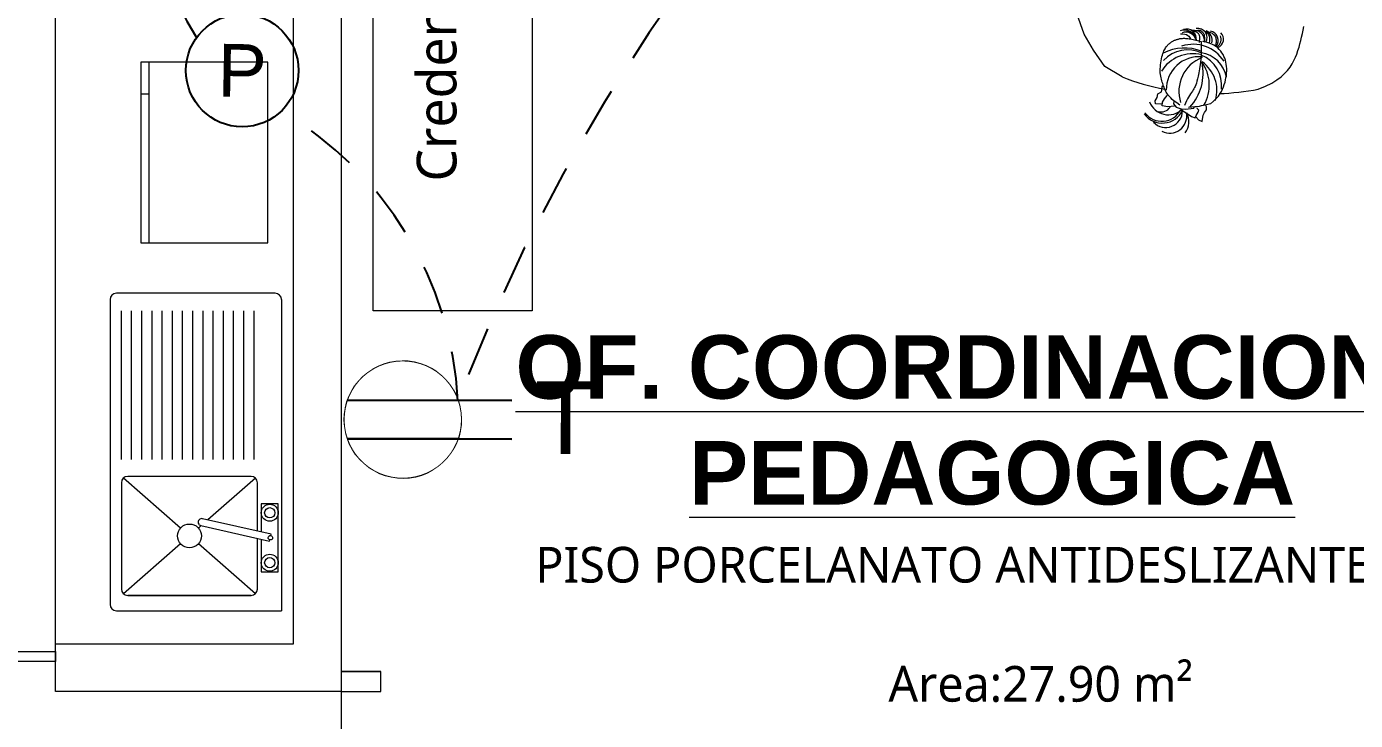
# Model space of a CAD drawing. Header units: metres. Extents: x -17 to 101, y 0 to 79.
# Drawn here: x 80.515 to 83.864, y 26.237 to 27.985 of the extents above; entities that cross this region are included whole.
import ezdxf
from ezdxf.enums import TextEntityAlignment as Align

# ---------------------------------------------------------------- set-up
doc = ezdxf.new("R2010")
doc.units = ezdxf.units.M
doc.set_wipeout_variables(frame=1)
doc.linetypes.add('CONTINUA', pattern=[0])
doc.linetypes.add('HIDDEN2', pattern=[0.1875, 0.125, -0.0625])
doc.layers.add('Cotas varias El', color=253, linetype='Continuous', lineweight=13)
doc.layers.add('TOMACORRIENTE', color=5, linetype='HIDDEN2', lineweight=30)
doc.styles.add('Generales', font='trebuc.ttf', dxfattribs={"height": 0.1})
doc.styles.add('Santa Rosa 1 50', font='trebuc.ttf')
doc.styles.get("Standard").update_dxf_attribs({"font": 'arial.ttf'})
doc.styles.add('style1', font='arial.ttf', dxfattribs={"height": 0.35})

# ---------------------------------------------------------------- blocks, each defined once
blk = doc.blocks.new('Tomacorriente con puesta a tierra')
at = {"layer": 'TOMACORRIENTE'}
blk.add_lwpolyline([(0.111, 0.0379), (0.1065, 0.0493), (0.1007, 0.0601), (0.0939, 0.0703), (0.086, 0.0798), (0.0772, 0.0883), (0.0676, 0.0959), (0.0572, 0.1024), (0.0462, 0.1079), (0.0346, 0.1121), (0.0227, 0.1151), (0.0106, 0.1168), (-0.0017, 0.1173), (-0.014, 0.1165), (-0.0261, 0.1144), (-0.0379, 0.111), (-0.0493, 0.1065), (-0.0601, 0.1007), (-0.0703, 0.0939), (-0.0798, 0.086), (-0.0883, 0.0772), (-0.0959, 0.0676), (-0.1024, 0.0572), (-0.1079, 0.0462), (-0.1121, 0.0346), (-0.1151, 0.0227), (-0.1168, 0.0106), (-0.1173, -0.0017), (-0.1165, -0.014), (-0.1144, -0.0261), (-0.111, -0.0379), (-0.1065, -0.0493), (-0.1007, -0.0601), (-0.0939, -0.0703), (-0.086, -0.0798), (-0.0772, -0.0883), (-0.0676, -0.0959), (-0.0572, -0.1024), (-0.0462, -0.1079), (-0.0346, -0.1121), (-0.0227, -0.1151), (-0.0106, -0.1168), (0.0017, -0.1173), (0.014, -0.1165), (0.0261, -0.1144), (0.0379, -0.111), (0.0493, -0.1065), (0.0601, -0.1007), (0.0703, -0.0939), (0.0798, -0.086), (0.0883, -0.0772), (0.0959, -0.0676), (0.1024, -0.0572), (0.1079, -0.0462), (0.1121, -0.0346), (0.1151, -0.0227), (0.1168, -0.0106), (0.1173, 0.0017), (0.1165, 0.014), (0.1144, 0.0261)], close=True, dxfattribs=at)
at = {"layer": 'TOMACORRIENTE', "color": 5, "linetype": 'CONTINUA', "style": 'style1', "text_generation_flag": 4}
blk.add_text('T', height=0.1466, rotation=180, dxfattribs=at).set_placement((0.3906, -0.0687))
blk.add_wipeout([(0.111, 0.0379), (0.1065, 0.0493), (0.1007, 0.0601), (0.0939, 0.0703), (0.086, 0.0798), (0.0772, 0.0883), (0.0676, 0.0959), (0.0572, 0.1024), (0.0462, 0.1079), (0.0346, 0.1121), (0.0227, 0.1151), (0.0106, 0.1168), (-0.0017, 0.1173), (-0.014, 0.1165), (-0.0261, 0.1144), (-0.0379, 0.111), (-0.0493, 0.1065), (-0.0601, 0.1007), (-0.0703, 0.0939), (-0.0798, 0.086), (-0.0883, 0.0772), (-0.0959, 0.0676), (-0.1024, 0.0572), (-0.1079, 0.0462), (-0.1121, 0.0346), (-0.1151, 0.0227), (-0.1168, 0.0106), (-0.1173, -0.0017), (-0.1165, -0.014), (-0.1144, -0.0261), (-0.111, -0.0379), (-0.1065, -0.0493), (-0.1007, -0.0601), (-0.0939, -0.0703), (-0.086, -0.0798), (-0.0772, -0.0883), (-0.0676, -0.0959), (-0.0572, -0.1024), (-0.0462, -0.1079), (-0.0346, -0.1121), (-0.0227, -0.1151), (-0.0106, -0.1168), (0.0017, -0.1173), (0.014, -0.1165), (0.0261, -0.1144), (0.0379, -0.111), (0.0493, -0.1065), (0.0601, -0.1007), (0.0703, -0.0939), (0.0798, -0.086), (0.0883, -0.0772), (0.0959, -0.0676), (0.1024, -0.0572), (0.1079, -0.0462), (0.1121, -0.0346), (0.1151, -0.0227), (0.1168, -0.0106), (0.1173, 0.0017), (0.1165, 0.014), (0.1144, 0.0261)]).dxf.layer = 'TOMACORRIENTE'
at = {"layer": 'TOMACORRIENTE', "color": 5, "linetype": 'CONTINUA'}
for p, q in [((-0.1107, 0.0388), (0.2197, 0.0388)), ((-0.1107, -0.0388), (0.2197, -0.0388))]:
    blk.add_line(p, q, dxfattribs=at)

msp = doc.modelspace()

# ---------------------------------------------------------------- linework, layer by layer
at = {"color": 7, "ltscale": 0.0005}
msp.add_circle((81.0586, 27.8742), 0.1419, dxfattribs=at)
at = {"layer": 'Cotas varias El'}
for p, q in [((81.3077, 29.5839), (81.3077, 26.3098)), ((83.2042, 27.9257), (83.1808, 27.9659)), ((83.2328, 27.8846), (83.2042, 27.9257)), ((81.1235, 27.8949), (80.8035, 27.8949)), ((80.8035, 27.8949), (80.8035, 27.4399)), ((80.8235, 27.8949), (80.8235, 27.4399)), ((81.1235, 27.4399), (81.1235, 27.8949)), ((83.276, 27.8582), (83.2328, 27.8846)), ((80.8235, 27.8149), (80.8035, 27.8149)), ((80.8035, 27.4399), (81.1235, 27.4399)), ((80.7256, 27.2969), (80.7256, 26.5289)), ((81.1417, 27.3129), (80.7416, 27.3129)), ((81.1577, 27.2969), (81.1577, 26.5129)), ((80.7542, 26.8943), (80.7542, 27.2683)), ((80.7799, 26.8943), (80.7799, 27.2683)), ((80.8057, 26.8943), (80.8057, 27.2683)), ((80.8314, 26.8943), (80.8314, 27.2683)), ((80.8571, 26.8943), (80.8571, 27.2683)), ((80.8828, 26.8943), (80.8828, 27.2683)), ((80.9085, 26.8943), (80.9085, 27.2683)), ((80.9342, 26.8943), (80.9342, 27.2683)), ((80.9599, 26.8943), (80.9599, 27.2683)), ((80.9857, 26.8943), (80.9857, 27.2683)), ((81.0114, 26.8943), (81.0114, 27.2683)), ((81.0371, 26.8943), (81.0371, 27.2683)), ((81.0628, 26.8943), (81.0628, 27.2683)), ((81.0885, 26.8943), (81.0885, 27.2683)), ((80.7542, 26.8354), (80.7542, 26.5674)), ((80.9031, 26.7212), (80.7592, 26.8471)), ((81.0811, 26.8514), (80.7702, 26.8514)), ((81.0921, 26.8471), (80.9718, 26.7419)), ((81.0971, 26.7134), (81.0971, 26.8354)), ((81.1063, 26.7825), (81.1063, 26.7113)), ((81.1492, 26.7825), (81.1063, 26.7825)), ((81.1492, 26.6111), (81.1492, 26.7825)), ((80.9552, 26.7273), (80.9482, 26.7212)), ((80.9546, 26.7274), (81.1277, 26.6881)), ((81.1316, 26.7055), (80.9585, 26.7449)), ((81.0971, 26.5674), (81.0971, 26.695)), ((81.1063, 26.6929), (81.1063, 26.6111)), ((81.1277, 26.6881), (81.1284, 26.6914)), ((81.1309, 26.7023), (81.1316, 26.7055)), ((80.9031, 26.6817), (80.7592, 26.5558)), ((81.0921, 26.5558), (80.9482, 26.6817)), ((81.1063, 26.6111), (81.1492, 26.6111)), ((80.7702, 26.5514), (81.0811, 26.5514)), ((81.0811, 26.5514), (80.7702, 26.5514)), ((80.7416, 26.5129), (81.1577, 26.5129)), ((81.3077, 26.3098), (81.1877, 26.3098)), ((81.1877, 26.3098), (81.1877, 26.3098))]:
    msp.add_line(p, q, dxfattribs=at)
at = {"layer": 'Cotas varias El', "linetype": 'Continuous'}
for p, q in [((81.3077, 26.3598), (81.4077, 26.3598)), ((81.3077, 26.3598), (81.3077, 26.3098)), ((81.4077, 26.3598), (81.3077, 26.3598)), ((81.3077, 26.3598), (81.4077, 26.3598)), ((81.4077, 26.3098), (81.4077, 26.3598)), ((81.3077, 26.3098), (81.4077, 26.3098))]:
    msp.add_line(p, q, dxfattribs=at)
at = {"layer": 'Cotas varias El'}
for points in [[(85.4077, 23.1839), (85.4054, 26.3839), (85.4076, 29.5839), (84.9576, 29.5839), (84.9576, 29.7218), (84.8516, 29.8279), (84.3743, 30.3052), (83.9854, 29.9163), (83.9854, 29.7839), (83.5655, 29.7839), (83.0443, 30.3052), (82.6553, 29.9163), (82.6553, 29.7839), (82.2799, 29.7839), (82.2355, 29.7839), (81.7142, 30.3052), (81.3253, 29.9162), (81.3076, 29.9339), (81.3076, 29.5839), (81.3076, 29.5839), (81.3077, 27.8369)], [(81.3077, 26.3098), (80.5877, 26.3098), (80.5877, 26.4298), (81.1877, 26.4298), (81.1877, 29.5839)], [(81.3891, 27.2685), (81.3891, 28.4685), (81.7891, 28.4685), (81.7891, 27.2685), (81.3891, 27.2685)], [(83.1808, 27.9659), (83.1618, 28.0177), (83.1589, 28.0631), (83.1568, 28.0926), (83.1361, 28.1454), (83.1293, 28.2045), (83.129, 28.2737), (83.1205, 28.3171), (83.1129, 28.3445), (83.1193, 28.3783), (83.1238, 28.392), (83.1437, 28.4075), (83.1561, 28.4168), (83.1664, 28.4165), (83.1676, 28.4098), (83.1577, 28.3959), (83.147, 28.3885), (83.1382, 28.3815)], [(80.5877, 26.4298), (80.5877, 28.1829), (81.1877, 28.1829)], [(83.4235, 27.9669), (83.4294, 27.9668), (83.4343, 27.966), (83.4385, 27.9646), (83.4418, 27.9628), (83.4444, 27.9607), (83.4462, 27.9584), (83.4473, 27.9561), (83.4476, 27.9539)], [(83.4388, 27.9735), (83.4447, 27.9722), (83.4493, 27.9709), (83.4529, 27.9696), (83.4555, 27.9683), (83.4574, 27.967), (83.4586, 27.9658), (83.4595, 27.9645), (83.4601, 27.9634), (83.4605, 27.9622), (83.461, 27.9611), (83.4613, 27.9598), (83.4616, 27.9585), (83.462, 27.9569), (83.4623, 27.955), (83.4627, 27.9528), (83.4631, 27.9501)], [(83.4547, 27.9738), (83.458, 27.9733), (83.4607, 27.9725), (83.463, 27.9716), (83.4649, 27.9705), (83.4665, 27.9693), (83.4677, 27.9681), (83.4687, 27.9667), (83.4694, 27.9654), (83.4701, 27.9641), (83.4705, 27.9627), (83.4709, 27.9611), (83.471, 27.959), (83.4711, 27.9565), (83.4709, 27.9533), (83.4706, 27.9494), (83.4701, 27.9445)], [(83.4616, 27.9744), (83.4653, 27.9753), (83.4682, 27.9757), (83.4706, 27.9758), (83.4725, 27.9755), (83.474, 27.9751), (83.4753, 27.9744), (83.4763, 27.9736), (83.4772, 27.9728), (83.4781, 27.972), (83.479, 27.9711), (83.4798, 27.9701), (83.4806, 27.9691), (83.4813, 27.9678), (83.482, 27.9664), (83.4826, 27.9646), (83.483, 27.9626), (83.4834, 27.9603), (83.4837, 27.9577), (83.4838, 27.955), (83.4837, 27.9524), (83.4835, 27.95), (83.4832, 27.9479), (83.4826, 27.9463), (83.4819, 27.9453)], [(83.4811, 27.9757), (83.4867, 27.9726), (83.4909, 27.9689), (83.4938, 27.9648), (83.4956, 27.9606), (83.4965, 27.9562), (83.4967, 27.952), (83.4963, 27.948), (83.4956, 27.9444)], [(83.4938, 27.9715), (83.4988, 27.97), (83.5028, 27.9682), (83.5059, 27.9662), (83.5083, 27.964), (83.5101, 27.9617), (83.5113, 27.9592), (83.5122, 27.9567), (83.5127, 27.9541), (83.513, 27.9515), (83.5132, 27.949), (83.5132, 27.9466), (83.513, 27.9444), (83.5127, 27.9424), (83.5122, 27.9406), (83.5115, 27.9391), (83.5107, 27.9379)], [(83.6194, 27.8272), (83.6376, 27.8348), (83.6531, 27.8424), (83.666, 27.8503), (83.6768, 27.8582), (83.6858, 27.8663), (83.6932, 27.8744), (83.6993, 27.8826), (83.7045, 27.8909), (83.709, 27.8992), (83.7129, 27.9075), (83.7164, 27.9158), (83.7194, 27.9243), (83.7221, 27.9327), (83.7244, 27.9413), (83.7266, 27.9499), (83.7286, 27.9586), (83.7305, 27.9674), (83.7324, 27.9762), (83.7341, 27.985)], [(83.4216, 27.7871), (83.414, 27.7926), (83.4077, 27.7973), (83.4026, 27.8015), (83.3986, 27.8051), (83.3953, 27.8084), (83.3928, 27.8114), (83.3907, 27.8142), (83.389, 27.817), (83.3874, 27.8199), (83.3859, 27.8228), (83.3846, 27.8258), (83.3833, 27.8288), (83.382, 27.8319), (83.3808, 27.8351), (83.3797, 27.8383), (83.3785, 27.8416), (83.3774, 27.845), (83.3763, 27.8485), (83.3753, 27.8522), (83.3743, 27.856), (83.3735, 27.8599), (83.3729, 27.8641), (83.3725, 27.8685), (83.3723, 27.8731), (83.3723, 27.8781), (83.3726, 27.8832), (83.3731, 27.8884), (83.3738, 27.8936), (83.3747, 27.8988), (83.3756, 27.9037), (83.3767, 27.9085), (83.3779, 27.9129), (83.3791, 27.9168), (83.3804, 27.9204), (83.3817, 27.9236), (83.383, 27.9265), (83.3844, 27.9291), (83.3859, 27.9314), (83.3873, 27.9335), (83.3888, 27.9354), (83.3903, 27.9372), (83.3918, 27.9389), (83.3934, 27.9404), (83.3949, 27.9418), (83.3965, 27.9431), (83.398, 27.9443), (83.3995, 27.9454), (83.401, 27.9464), (83.4025, 27.9473), (83.404, 27.9482), (83.4054, 27.9489), (83.4069, 27.9497), (83.4083, 27.9503), (83.4098, 27.9509), (83.4114, 27.9515), (83.413, 27.9521), (83.4146, 27.9526), (83.4163, 27.9532), (83.4181, 27.9536), (83.42, 27.9541), (83.422, 27.9545), (83.424, 27.9548), (83.4262, 27.955), (83.4285, 27.9552), (83.4309, 27.9553), (83.4334, 27.9553), (83.4361, 27.9552), (83.4389, 27.955), (83.4418, 27.9547), (83.4449, 27.9543), (83.4481, 27.9538), (83.4515, 27.9532), (83.4551, 27.9524), (83.4587, 27.9516), (83.4623, 27.9508), (83.4659, 27.9499), (83.4692, 27.949), (83.4722, 27.9481), (83.4749, 27.9473), (83.4772, 27.9465)], [(83.4752, 27.9474), (83.4755, 27.9307), (83.4752, 27.9155), (83.4744, 27.9018), (83.4732, 27.8894), (83.4716, 27.8784), (83.4699, 27.8687), (83.4681, 27.8603), (83.4664, 27.8531), (83.4648, 27.8471), (83.4633, 27.8421), (83.4618, 27.8379), (83.4604, 27.8343), (83.4589, 27.8312), (83.4572, 27.8283), (83.4554, 27.8255), (83.4534, 27.8225), (83.4512, 27.8192), (83.4487, 27.8156), (83.4461, 27.8116), (83.4434, 27.8073), (83.4407, 27.8026), (83.4381, 27.7974), (83.4356, 27.7918), (83.4332, 27.7858)], [(83.4986, 27.7903), (83.5066, 27.7972), (83.5133, 27.8037), (83.5188, 27.8099), (83.5232, 27.8159), (83.5268, 27.8217), (83.5296, 27.8274), (83.5319, 27.8331), (83.5338, 27.8387), (83.5355, 27.8445), (83.5369, 27.8503), (83.538, 27.8561), (83.5389, 27.8619), (83.5395, 27.8677), (83.5398, 27.8734), (83.5398, 27.879), (83.5395, 27.8846), (83.5388, 27.8899), (83.5378, 27.8951), (83.5365, 27.9002), (83.5349, 27.9051), (83.5328, 27.9099), (83.5305, 27.9144), (83.5277, 27.9189), (83.5246, 27.9231), (83.5211, 27.9272), (83.5172, 27.9311), (83.5127, 27.9347), (83.5077, 27.938), (83.5019, 27.9409), (83.4955, 27.9434), (83.4882, 27.9454), (83.48, 27.9469)], [(81.3077, 27.8369), (81.3077, 26.3098), (81.3077, 22.9539)], [(83.3778, 27.7899), (83.3729, 27.7897), (83.3606, 27.7904), (83.3593, 27.7975), (83.3644, 27.8065), (83.3661, 27.8153), (83.3756, 27.8205), (83.3761, 27.8246), (83.3771, 27.8334), (83.3787, 27.836)], [(83.4082, 27.7845), (83.3915, 27.7829), (83.3773, 27.7851), (83.3783, 27.7947), (83.3827, 27.8031), (83.3898, 27.8113)], [(83.4062, 27.7971), (83.4054, 27.7903), (83.4121, 27.782), (83.4247, 27.7778), (83.4363, 27.7765), (83.4573, 27.779), (83.4576, 27.7818)], [(83.4263, 27.7742), (83.4398, 27.7658), (83.4514, 27.7583), (83.4607, 27.7546), (83.4628, 27.7612), (83.4678, 27.7689), (83.4698, 27.7742), (83.4641, 27.7797)], [(83.4986, 27.7903), (83.4892, 27.788), (83.4817, 27.7862), (83.4757, 27.7848), (83.4703, 27.7838), (83.4651, 27.7831), (83.4592, 27.7825), (83.4521, 27.7819), (83.4431, 27.7813)], [(83.4617, 27.7579), (83.4685, 27.7502), (83.4777, 27.7458), (83.4801, 27.7621), (83.4836, 27.7686), (83.4885, 27.7749), (83.4886, 27.7825), (83.4876, 27.7861)]]:
    msp.add_lwpolyline(points, dxfattribs=at)
at = {"layer": 'Cotas varias El', "linetype": 'Continuous'}
msp.add_lwpolyline([(80.5877, 26.3848), (80.4877, 26.3848), (80.4877, 26.4098), (80.5877, 26.4098)], close=True, dxfattribs=at)
at = {"layer": 'Cotas varias El'}
for centre, radius, start, end in [((83.433, 27.9461), 0.0302, 10.2143, 110.6624), ((83.437, 27.9437), 0.0272, 13.3043, 110.7523), ((83.4384, 27.9539), 0.0249, 351.0784, 108.2877), ((83.4581, 27.9499), 0.0255, 352.1003, 103.0924), ((83.4673, 27.9571), 0.0232, 329.8808, 100.5092), ((83.4757, 27.95), 0.0275, 346.999, 62.6242), ((83.4951, 27.9504), 0.0232, 320.7744, 79.7813), ((83.5096, 27.9534), 0.0223, 290.1819, 46.0606), ((83.4334, 27.8156), 0.1154, 67.5724, 117.8365), ((83.4548, 27.8468), 0.0934, 32.9055, 107.7873), ((83.5024, 27.9527), 0.0232, 307.7451, 22.8524), ((83.4544, 27.8228), 0.0936, 75.9966, 147.92), ((83.4409, 27.8452), 0.0809, 63.5698, 137.951), ((83.4704, 27.8261), 0.083, 84.8113, 180.8722), ((83.5109, 27.8213), 0.0917, 111.2156, 197.747), ((83.4633, 27.8424), 0.0776, 11.3255, 80.8114), ((83.4442, 27.8363), 0.0829, 353.9214, 67.7109), ((83.3538, 27.8676), 0.1267, 317.4806, 12.0596), ((83.396, 27.8369), 0.1, 329.9408, 36.3908), ((83.4271, 27.8241), 0.088, 343.431, 54.7921), ((83.501, 28.4346), 0.6188, 248.6733, 259.1041), ((83.501, 28.4346), 0.6188, 271.81, 281.0259), ((83.3777, 27.7979), 0.0561, 215.7335, 334.7309), ((83.3764, 27.7995), 0.0533, 216.7769, 332.7255), ((83.3926, 27.8135), 0.0509, 201.0534, 313.6692), ((83.386, 27.7729), 0.0423, 223.4769, 359.6295), ((83.3745, 27.7971), 0.0274, 255.3776, 325.1164), ((83.3961, 27.7595), 0.0431, 242.5411, 10.6244), ((83.397, 27.7454), 0.0475, 322.9255, 27.4857), ((80.7416, 27.2969), 0.016, 90, 180), ((81.1417, 27.2969), 0.016, 0, 90), ((80.7702, 26.8354), 0.016, 90, 180), ((81.0811, 26.8354), 0.016, 0, 90), ((80.9566, 26.7361), 0.00894, 77.1974, 257.1974), ((80.7702, 26.5674), 0.016, 180, 270), ((81.0811, 26.5674), 0.016, 270, 0), ((80.7416, 26.5289), 0.016, 180, 270)]:
    msp.add_arc(centre, radius, start, end, dxfattribs=at)
for centre, major_axis in [((81.128, 26.7598), (-0.0152, 0.0152)), ((81.128, 26.7598), (-0.00909, 0.00909)), ((80.9257, 26.7014), (-0.0212, 0.0212)), ((81.1297, 26.6968), (-0.00495, 0.00258)), ((81.128, 26.6339), (-0.0152, 0.0152)), ((81.128, 26.6339), (-0.00909, 0.00909))]:
    msp.add_ellipse(centre, major_axis=major_axis, ratio=1, dxfattribs=at)
at = {"layer": 'TOMACORRIENTE', "lineweight": 25}
msp.add_arc((81.6112, 28.3754), 0.7879, 156.5971, 212.0632, dxfattribs=at)

# ---------------------------------------------------------------- texts
at = {"color": 7}
msp.add_attdef('P', text='P', height=0.1329, rotation=358.9657, dxfattribs=at).set_placement((81.0586, 27.8742), align=Align.MIDDLE_CENTER)
at = {"layer": 'Cotas varias El', "insert": (81.4985, 28.1722), "char_height": 0.1, "attachment_point": 3, "rotation": 90, "style": 'Generales'}
msp.add_mtext_dynamic_manual_height_columns('Credenza ', width=0.115, gutter_width=1, heights=[0.1165], dxfattribs=at)
at = {"layer": 'Cotas varias El', "insert": (80.1527, 27.2072), "char_height": 0.209, "attachment_point": 1, "style": 'Santa Rosa 1 50'}
msp.add_mtext_dynamic_manual_height_columns('\\pi1.5946;{\\fSwis721 Ex BT|b1|i0|c0|p34;\\H0.76555x;\\LOF. COORDINACION\\P\\pi2.032;PEDAGOGICA\\H1.3062x;\\P\\pi1.6449;\\fTrebuchet MS|b0|i0|c0|p34;\\H0.43062x;\\lPISO PORCELANATO ANTIDESLIZANTE 60X60CM\\P\\pi2.9295;\\P\\pi2.5345;Area:27.90 m²}', width=5.859027, gutter_width=1, heights=[0], dxfattribs=at)

# ---------------------------------------------------------------- next in the draw order: block references
at = {"layer": 'TOMACORRIENTE', "lineweight": 25, "xscale": 1.25, "yscale": 1.25, "zscale": 1.25, "rotation": 359.8828537432621}
msp.add_blockref('Tomacorriente con puesta a tierra', (81.4634, 26.9946), dxfattribs=at)

# ---------------------------------------------------------------- next in the draw order: linework, layer by layer
at = {"layer": 'TOMACORRIENTE', "lineweight": 25}
for centre, radius, start, end in [((85.9014, 25.3982), 4.6026, 117.4178, 159.0783), ((80.7039, 26.9949), 0.8996, 2.9815, 59.7488)]:
    msp.add_arc(centre, radius, start, end, dxfattribs=at)

doc.saveas('drawing.dxf')
